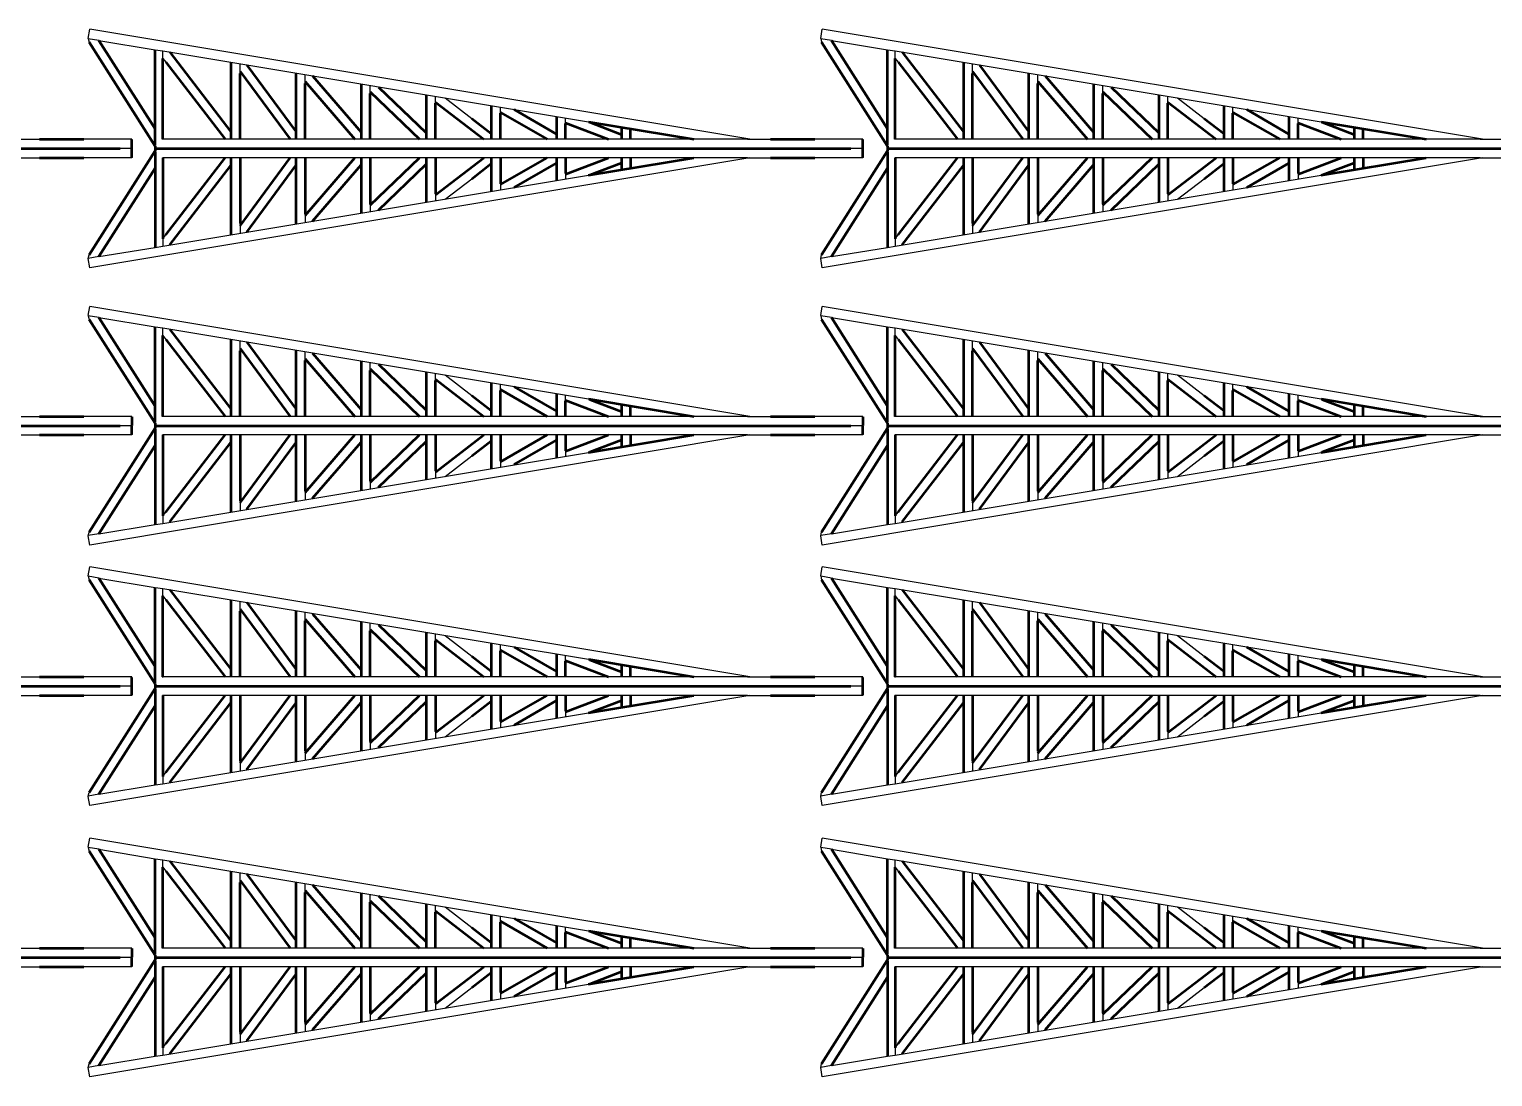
# Model space of a CAD drawing. Header units: centimetres. Extents: x 101 to 201, y 97 to 167.
# Drawn here: x 112.23 to 123.1, y 132.76 to 140.54 of the extents above; entities that cross this region are included whole.
import ezdxf

# ---------------------------------------------------------------- set-up
doc = ezdxf.new("R2010")
doc.units = ezdxf.units.CM
doc.layers.add('corte', color=1, linetype='Continuous')
doc.layers.add('grabado', color=5, linetype='Continuous')

msp = doc.modelspace()

# ---------------------------------------------------------------- linework, layer by layer
at = {"layer": 'corte'}
for p, q in [((112.663, 140.47), (112.675, 140.538)), ((112.663, 140.47), (112.67, 140.442)), ((112.664, 140.468), (112.664, 140.468)), ((117.579, 139.721), (112.675, 140.538)), ((118.105, 140.47), (118.116, 140.538)), ((118.105, 140.47), (118.111, 140.442)), ((118.105, 140.468), (118.105, 140.468)), ((123.02, 139.721), (118.116, 140.538)), ((112.133, 139.721), (112.302, 139.721)), ((112.988, 139.721), (112.631, 139.721)), ((112.988, 139.718), (112.988, 139.721)), ((114.645, 139.721), (114.634, 139.721)), ((114.759, 139.721), (114.756, 139.721)), ((117.562, 139.721), (117.731, 139.721)), ((118.417, 139.721), (118.06, 139.721)), ((118.417, 139.718), (118.417, 139.721)), ((120.087, 139.721), (120.075, 139.721)), ((120.2, 139.721), (120.198, 139.721)), ((123.003, 139.721), (123.172, 139.721)), ((112.133, 139.583), (112.302, 139.583)), ((112.988, 139.583), (112.631, 139.583)), ((117.579, 139.583), (112.675, 138.766)), ((112.988, 139.652), (112.9, 139.652)), ((112.988, 139.655), (112.988, 139.649)), ((112.988, 139.586), (112.988, 139.583)), ((113.16, 139.67), (113.16, 139.675)), ((113.16, 139.634), (113.16, 139.629)), ((114.645, 139.583), (114.634, 139.583)), ((114.759, 139.583), (114.756, 139.583)), ((117.562, 139.583), (117.731, 139.583)), ((118.417, 139.583), (118.06, 139.583)), ((123.02, 139.583), (118.116, 138.766)), ((118.417, 139.652), (118.329, 139.652)), ((118.417, 139.655), (118.417, 139.649)), ((118.417, 139.586), (118.417, 139.583)), ((118.601, 139.67), (118.601, 139.675)), ((118.601, 139.634), (118.601, 139.629)), ((120.087, 139.583), (120.075, 139.583)), ((120.2, 139.583), (120.198, 139.583)), ((123.003, 139.583), (123.172, 139.583)), ((112.663, 138.834), (112.67, 138.862)), ((112.675, 138.766), (112.663, 138.834)), ((112.664, 138.836), (112.664, 138.836)), ((118.105, 138.834), (118.111, 138.862)), ((118.105, 138.836), (118.105, 138.836)), ((118.116, 138.766), (118.105, 138.834)), ((112.663, 138.411), (112.675, 138.479)), ((112.664, 138.409), (112.664, 138.409)), ((112.664, 138.409), (112.67, 138.383)), ((117.579, 137.662), (112.675, 138.479)), ((118.105, 138.411), (118.116, 138.479)), ((118.105, 138.409), (118.105, 138.409)), ((118.105, 138.409), (118.111, 138.383)), ((123.02, 137.662), (118.116, 138.479)), ((112.133, 137.662), (112.302, 137.662)), ((112.988, 137.662), (112.631, 137.662)), ((112.988, 137.659), (112.988, 137.662)), ((114.645, 137.662), (114.634, 137.662)), ((114.759, 137.662), (114.756, 137.662)), ((117.562, 137.662), (117.731, 137.662)), ((118.417, 137.662), (118.06, 137.662)), ((118.417, 137.659), (118.417, 137.662)), ((120.087, 137.662), (120.075, 137.662)), ((120.2, 137.662), (120.198, 137.662)), ((123.003, 137.662), (123.172, 137.662)), ((112.133, 137.525), (112.302, 137.525)), ((112.988, 137.525), (112.631, 137.525)), ((117.579, 137.525), (112.675, 136.707)), ((112.988, 137.593), (112.9, 137.593)), ((112.988, 137.596), (112.988, 137.59)), ((112.988, 137.527), (112.988, 137.525)), ((113.16, 137.611), (113.16, 137.616)), ((113.16, 137.575), (113.16, 137.57)), ((114.645, 137.525), (114.634, 137.525)), ((114.759, 137.525), (114.756, 137.525)), ((117.562, 137.525), (117.731, 137.525)), ((118.417, 137.525), (118.06, 137.525)), ((123.02, 137.525), (118.116, 136.707)), ((118.417, 137.593), (118.329, 137.593)), ((118.417, 137.596), (118.417, 137.59)), ((118.417, 137.527), (118.417, 137.525)), ((118.601, 137.611), (118.601, 137.616)), ((118.601, 137.575), (118.601, 137.57)), ((120.087, 137.525), (120.075, 137.525)), ((120.2, 137.525), (120.198, 137.525)), ((123.003, 137.525), (123.172, 137.525)), ((112.663, 136.775), (112.67, 136.803)), ((112.675, 136.707), (112.663, 136.775)), ((112.664, 136.777), (112.664, 136.777)), ((118.105, 136.775), (118.111, 136.803)), ((118.105, 136.777), (118.105, 136.777)), ((118.116, 136.707), (118.105, 136.775)), ((112.663, 136.477), (112.675, 136.545)), ((117.579, 135.727), (112.675, 136.545)), ((118.105, 136.477), (118.116, 136.545)), ((123.02, 135.727), (118.116, 136.545)), ((112.663, 136.477), (112.664, 136.475)), ((112.664, 136.475), (112.664, 136.475)), ((112.664, 136.475), (112.67, 136.448)), ((118.105, 136.477), (118.105, 136.475)), ((118.105, 136.475), (118.105, 136.475)), ((118.105, 136.475), (118.111, 136.448)), ((112.133, 135.727), (112.302, 135.727)), ((112.988, 135.727), (112.631, 135.727)), ((112.988, 135.724), (112.988, 135.727)), ((112.988, 135.662), (112.988, 135.656)), ((113.16, 135.677), (113.16, 135.682)), ((114.645, 135.727), (114.634, 135.727)), ((114.759, 135.727), (114.756, 135.727)), ((117.562, 135.727), (117.731, 135.727)), ((118.417, 135.727), (118.06, 135.727)), ((118.417, 135.724), (118.417, 135.727)), ((118.417, 135.662), (118.417, 135.656)), ((118.601, 135.677), (118.601, 135.682)), ((120.087, 135.727), (120.075, 135.727)), ((120.2, 135.727), (120.198, 135.727)), ((123.003, 135.727), (123.172, 135.727)), ((112.133, 135.59), (112.302, 135.59)), ((112.988, 135.59), (112.631, 135.59)), ((117.579, 135.59), (112.675, 134.773)), ((112.988, 135.659), (112.9, 135.659)), ((112.988, 135.593), (112.988, 135.59)), ((113.16, 135.641), (113.16, 135.636)), ((114.645, 135.59), (114.634, 135.59)), ((114.759, 135.59), (114.756, 135.59)), ((117.562, 135.59), (117.731, 135.59)), ((118.417, 135.59), (118.06, 135.59)), ((123.02, 135.59), (118.116, 134.773)), ((118.417, 135.659), (118.329, 135.659)), ((118.417, 135.593), (118.417, 135.59)), ((118.601, 135.641), (118.601, 135.636)), ((120.087, 135.59), (120.075, 135.59)), ((120.2, 135.59), (120.198, 135.59)), ((123.003, 135.59), (123.172, 135.59)), ((112.675, 134.773), (112.663, 134.84)), ((112.664, 134.842), (112.67, 134.869)), ((112.664, 134.842), (112.664, 134.842)), ((118.105, 134.842), (118.111, 134.869)), ((118.105, 134.842), (118.105, 134.842)), ((118.116, 134.773), (118.105, 134.84)), ((112.663, 134.462), (112.675, 134.529)), ((117.579, 133.712), (112.675, 134.529)), ((118.105, 134.462), (118.116, 134.529)), ((123.02, 133.712), (118.116, 134.529)), ((112.664, 134.46), (112.664, 134.46)), ((112.664, 134.46), (112.67, 134.433)), ((118.105, 134.46), (118.105, 134.46)), ((118.105, 134.46), (118.111, 134.433)), ((112.133, 133.712), (112.302, 133.712)), ((112.988, 133.712), (112.631, 133.712)), ((112.988, 133.709), (112.988, 133.712)), ((114.645, 133.712), (114.634, 133.712)), ((114.759, 133.712), (114.756, 133.712)), ((117.562, 133.712), (117.731, 133.712)), ((118.417, 133.712), (118.06, 133.712)), ((118.417, 133.709), (118.417, 133.712)), ((120.087, 133.712), (120.075, 133.712)), ((120.2, 133.712), (120.198, 133.712)), ((123.003, 133.712), (123.172, 133.712)), ((112.988, 133.643), (112.9, 133.643)), ((112.988, 133.646), (112.988, 133.641)), ((113.16, 133.661), (113.16, 133.667)), ((113.16, 133.625), (113.16, 133.62)), ((118.417, 133.643), (118.329, 133.643)), ((118.417, 133.646), (118.417, 133.641)), ((118.601, 133.661), (118.601, 133.667)), ((118.601, 133.625), (118.601, 133.62)), ((112.133, 133.575), (112.302, 133.575)), ((112.988, 133.575), (112.631, 133.575)), ((117.579, 133.575), (112.675, 132.757)), ((112.988, 133.578), (112.988, 133.575)), ((114.645, 133.575), (114.634, 133.575)), ((114.759, 133.575), (114.756, 133.575)), ((117.562, 133.575), (117.731, 133.575)), ((118.417, 133.575), (118.06, 133.575)), ((123.02, 133.575), (118.116, 132.757)), ((118.417, 133.578), (118.417, 133.575)), ((120.087, 133.575), (120.075, 133.575)), ((120.2, 133.575), (120.198, 133.575)), ((123.003, 133.575), (123.172, 133.575)), ((112.664, 132.827), (112.67, 132.854)), ((118.105, 132.827), (118.111, 132.854)), ((112.675, 132.757), (112.663, 132.825)), ((112.664, 132.827), (112.664, 132.827)), ((118.105, 132.827), (118.105, 132.827)), ((118.116, 132.757), (118.105, 132.825))]:
    msp.add_line(p, q, dxfattribs=at)
at = {"layer": 'corte', "lineweight": 50}
for p, q in [((112.67, 140.442), (113.16, 139.67)), ((118.111, 140.442), (118.601, 139.67)), ((112.302, 139.721), (112.631, 139.721)), ((112.988, 139.586), (112.988, 139.718)), ((117.731, 139.721), (118.06, 139.721)), ((118.417, 139.586), (118.417, 139.718)), ((107.731, 139.652), (112.9, 139.652)), ((112.302, 139.583), (112.631, 139.583)), ((112.67, 138.862), (113.16, 139.634)), ((113.16, 139.67), (113.16, 139.634)), ((113.16, 139.652), (118.329, 139.652)), ((117.731, 139.583), (118.06, 139.583)), ((118.111, 138.862), (118.601, 139.634)), ((118.601, 139.67), (118.601, 139.634)), ((118.601, 139.652), (123.77, 139.652)), ((112.67, 138.383), (113.16, 137.611)), ((118.111, 138.383), (118.601, 137.611)), ((112.302, 137.662), (112.631, 137.662)), ((112.988, 137.659), (112.988, 137.596)), ((117.731, 137.662), (118.06, 137.662)), ((118.417, 137.659), (118.417, 137.596)), ((107.731, 137.593), (112.9, 137.593)), ((112.302, 137.525), (112.631, 137.525)), ((112.67, 136.803), (113.16, 137.575)), ((112.988, 137.527), (112.988, 137.59)), ((113.16, 137.611), (113.16, 137.575)), ((113.16, 137.593), (118.329, 137.593)), ((117.731, 137.525), (118.06, 137.525)), ((118.111, 136.803), (118.601, 137.575)), ((118.417, 137.527), (118.417, 137.59)), ((118.601, 137.611), (118.601, 137.575)), ((118.601, 137.593), (123.77, 137.593)), ((112.67, 136.448), (113.16, 135.677)), ((118.111, 136.448), (118.601, 135.677)), ((112.302, 135.727), (112.631, 135.727)), ((112.988, 135.593), (112.988, 135.724)), ((113.16, 135.677), (113.16, 135.641)), ((117.731, 135.727), (118.06, 135.727)), ((118.417, 135.593), (118.417, 135.724)), ((118.601, 135.677), (118.601, 135.641)), ((107.731, 135.659), (112.9, 135.659)), ((112.302, 135.59), (112.631, 135.59)), ((112.67, 134.869), (113.16, 135.641)), ((113.16, 135.659), (118.329, 135.659)), ((117.731, 135.59), (118.06, 135.59)), ((118.111, 134.869), (118.601, 135.641)), ((118.601, 135.659), (123.77, 135.659)), ((112.67, 134.433), (113.16, 133.661)), ((118.111, 134.433), (118.601, 133.661)), ((112.302, 133.712), (112.631, 133.712)), ((112.988, 133.709), (112.988, 133.646)), ((117.731, 133.712), (118.06, 133.712)), ((118.417, 133.709), (118.417, 133.646)), ((107.731, 133.643), (112.9, 133.643)), ((112.67, 132.854), (113.16, 133.625)), ((112.988, 133.578), (112.988, 133.641)), ((113.16, 133.661), (113.16, 133.625)), ((113.16, 133.643), (118.329, 133.643)), ((118.111, 132.854), (118.601, 133.625)), ((118.417, 133.578), (118.417, 133.641)), ((118.601, 133.661), (118.601, 133.625)), ((118.601, 133.643), (123.77, 133.643)), ((112.302, 133.575), (112.631, 133.575)), ((117.731, 133.575), (118.06, 133.575))]:
    msp.add_line(p, q, dxfattribs=at)
at = {"layer": 'grabado'}
for p, q in [((112.743, 140.455), (112.664, 140.468)), ((112.743, 140.455), (113.16, 140.386)), ((118.184, 140.455), (118.105, 140.468)), ((118.184, 140.455), (118.601, 140.386)), ((113.16, 140.386), (113.217, 140.378)), ((113.217, 140.322), (113.217, 140.378)), ((113.217, 140.378), (116.38, 139.851)), ((113.267, 140.37), (113.269, 140.368)), ((118.601, 140.386), (118.658, 140.378)), ((118.658, 140.322), (118.658, 140.378)), ((118.658, 140.378), (121.821, 139.851)), ((118.708, 140.37), (118.71, 140.368)), ((113.217, 140.322), (113.24, 140.293)), ((113.723, 140.292), (113.723, 140.294)), ((113.792, 140.209), (113.792, 140.282)), ((113.841, 140.274), (113.842, 140.272)), ((118.658, 140.322), (118.681, 140.293)), ((119.165, 140.292), (119.165, 140.294)), ((119.233, 140.209), (119.233, 140.282)), ((119.282, 140.274), (119.283, 140.272)), ((114.207, 140.211), (114.207, 140.213)), ((114.276, 140.136), (114.276, 140.202)), ((114.328, 140.193), (114.33, 140.191)), ((114.691, 140.131), (114.691, 140.132)), ((114.759, 140.062), (114.759, 140.121)), ((119.648, 140.211), (119.648, 140.213)), ((119.717, 140.136), (119.717, 140.202)), ((119.77, 140.193), (119.772, 140.191)), ((120.132, 140.131), (120.132, 140.132)), ((120.2, 140.062), (120.2, 140.121)), ((114.819, 140.111), (114.821, 140.109)), ((115.174, 140.05), (115.174, 140.052)), ((115.243, 139.988), (115.243, 140.04)), ((115.314, 140.028), (115.513, 139.876)), ((120.26, 140.111), (120.262, 140.109)), ((120.615, 140.05), (120.615, 140.052)), ((120.684, 139.988), (120.684, 140.04)), ((120.756, 140.028), (120.954, 139.876)), ((115.658, 139.969), (115.658, 139.971)), ((115.726, 139.914), (115.726, 139.96)), ((115.823, 139.944), (115.827, 139.941)), ((121.099, 139.969), (121.099, 139.971)), ((121.167, 139.914), (121.167, 139.96)), ((121.264, 139.944), (121.269, 139.941)), ((116.141, 139.889), (116.141, 139.891)), ((116.21, 139.838), (116.21, 139.879)), ((116.38, 139.851), (116.389, 139.847)), ((121.582, 139.889), (121.582, 139.891)), ((121.651, 139.838), (121.651, 139.879)), ((121.821, 139.851), (121.83, 139.847)), ((113.217, 139.718), (113.217, 139.721)), ((114.634, 139.721), (113.217, 139.721)), ((117.562, 139.721), (114.645, 139.721)), ((118.658, 139.718), (118.658, 139.721)), ((120.075, 139.721), (118.658, 139.721)), ((123.003, 139.721), (120.087, 139.721)), ((113.217, 139.586), (113.217, 139.583)), ((114.634, 139.583), (113.217, 139.583)), ((117.562, 139.583), (114.645, 139.583)), ((118.658, 139.586), (118.658, 139.583)), ((120.075, 139.583), (118.658, 139.583)), ((123.003, 139.583), (120.087, 139.583)), ((116.21, 139.466), (116.21, 139.425)), ((121.651, 139.466), (121.651, 139.425)), ((113.217, 138.926), (116.38, 139.453)), ((115.314, 139.276), (115.513, 139.428)), ((115.726, 139.39), (115.726, 139.344)), ((115.823, 139.36), (115.827, 139.363)), ((116.141, 139.415), (116.141, 139.413)), ((116.38, 139.453), (116.389, 139.457)), ((118.658, 138.926), (121.821, 139.453)), ((120.756, 139.276), (120.954, 139.428)), ((121.167, 139.39), (121.167, 139.344)), ((121.264, 139.36), (121.269, 139.363)), ((121.582, 139.415), (121.582, 139.413)), ((121.821, 139.453), (121.83, 139.457)), ((115.174, 139.254), (115.174, 139.252)), ((115.243, 139.316), (115.243, 139.264)), ((115.658, 139.335), (115.658, 139.333)), ((120.615, 139.254), (120.615, 139.252)), ((120.684, 139.316), (120.684, 139.264)), ((121.099, 139.335), (121.099, 139.333)), ((114.276, 139.168), (114.276, 139.102)), ((114.691, 139.173), (114.691, 139.172)), ((114.759, 139.242), (114.759, 139.183)), ((114.819, 139.193), (114.821, 139.195)), ((119.717, 139.168), (119.717, 139.102)), ((120.132, 139.173), (120.132, 139.172)), ((120.2, 139.242), (120.2, 139.183)), ((120.26, 139.193), (120.262, 139.195)), ((113.792, 139.095), (113.792, 139.022)), ((113.841, 139.03), (113.842, 139.032)), ((114.207, 139.093), (114.207, 139.091)), ((114.328, 139.111), (114.33, 139.113)), ((119.233, 139.095), (119.233, 139.022)), ((119.282, 139.03), (119.283, 139.032)), ((119.648, 139.093), (119.648, 139.091)), ((119.77, 139.111), (119.772, 139.113)), ((113.16, 138.918), (113.217, 138.926)), ((113.217, 138.982), (113.24, 139.011)), ((113.217, 138.982), (113.217, 138.926)), ((113.267, 138.934), (113.269, 138.936)), ((113.723, 139.012), (113.723, 139.01)), ((118.601, 138.918), (118.658, 138.926)), ((118.658, 138.982), (118.681, 139.011)), ((118.658, 138.982), (118.658, 138.926)), ((118.708, 138.934), (118.71, 138.936)), ((119.165, 139.012), (119.165, 139.01)), ((112.743, 138.849), (112.664, 138.836)), ((112.743, 138.849), (113.16, 138.918)), ((118.184, 138.849), (118.105, 138.836)), ((118.184, 138.849), (118.601, 138.918)), ((112.743, 138.396), (112.664, 138.409)), ((112.743, 138.396), (113.16, 138.327)), ((118.184, 138.396), (118.105, 138.409)), ((118.184, 138.396), (118.601, 138.327)), ((113.16, 138.327), (113.217, 138.319)), ((113.217, 138.264), (113.217, 138.319)), ((113.217, 138.319), (116.38, 137.792)), ((113.267, 138.311), (113.269, 138.309)), ((118.601, 138.327), (118.658, 138.319)), ((118.658, 138.264), (118.658, 138.319)), ((118.658, 138.319), (121.821, 137.792)), ((118.708, 138.311), (118.71, 138.309)), ((113.217, 138.264), (113.24, 138.234)), ((113.723, 138.233), (113.723, 138.235)), ((113.792, 138.15), (113.792, 138.223)), ((113.841, 138.215), (113.842, 138.213)), ((118.658, 138.264), (118.681, 138.234)), ((119.165, 138.233), (119.165, 138.235)), ((119.233, 138.15), (119.233, 138.223)), ((119.282, 138.215), (119.283, 138.213)), ((114.207, 138.152), (114.207, 138.154)), ((114.276, 138.077), (114.276, 138.143)), ((114.328, 138.134), (114.33, 138.132)), ((114.691, 138.072), (114.691, 138.074)), ((114.759, 138.003), (114.759, 138.062)), ((119.648, 138.152), (119.648, 138.154)), ((119.717, 138.077), (119.717, 138.143)), ((119.77, 138.134), (119.772, 138.132)), ((120.132, 138.072), (120.132, 138.074)), ((120.2, 138.003), (120.2, 138.062)), ((114.819, 138.052), (114.821, 138.05)), ((115.174, 137.991), (115.174, 137.993)), ((115.243, 137.929), (115.243, 137.982)), ((115.314, 137.97), (115.513, 137.817)), ((120.26, 138.052), (120.262, 138.05)), ((120.615, 137.991), (120.615, 137.993)), ((120.684, 137.929), (120.684, 137.982)), ((120.756, 137.97), (120.954, 137.817)), ((115.658, 137.91), (115.658, 137.912)), ((115.726, 137.855), (115.726, 137.901)), ((115.823, 137.885), (115.827, 137.882)), ((121.099, 137.91), (121.099, 137.912)), ((121.167, 137.855), (121.167, 137.901)), ((121.264, 137.885), (121.269, 137.882)), ((116.141, 137.83), (116.141, 137.832)), ((116.21, 137.779), (116.21, 137.82)), ((116.38, 137.792), (116.389, 137.789)), ((121.582, 137.83), (121.582, 137.832)), ((121.651, 137.779), (121.651, 137.82)), ((121.821, 137.792), (121.83, 137.789)), ((113.217, 137.659), (113.217, 137.662)), ((114.634, 137.662), (113.217, 137.662)), ((117.562, 137.662), (114.645, 137.662)), ((118.658, 137.659), (118.658, 137.662)), ((120.075, 137.662), (118.658, 137.662)), ((123.003, 137.662), (120.087, 137.662)), ((113.217, 137.527), (113.217, 137.525)), ((114.634, 137.525), (113.217, 137.525)), ((117.562, 137.525), (114.645, 137.525)), ((118.658, 137.527), (118.658, 137.525)), ((120.075, 137.525), (118.658, 137.525)), ((123.003, 137.525), (120.087, 137.525)), ((116.21, 137.407), (116.21, 137.366)), ((121.651, 137.407), (121.651, 137.366)), ((113.217, 136.867), (116.38, 137.394)), ((115.314, 137.217), (115.513, 137.37)), ((115.726, 137.331), (115.726, 137.285)), ((115.823, 137.301), (115.827, 137.304)), ((116.141, 137.356), (116.141, 137.354)), ((116.38, 137.394), (116.389, 137.398)), ((118.658, 136.867), (121.821, 137.394)), ((120.756, 137.217), (120.954, 137.37)), ((121.167, 137.331), (121.167, 137.285)), ((121.264, 137.301), (121.269, 137.304)), ((121.582, 137.356), (121.582, 137.354)), ((121.821, 137.394), (121.83, 137.398)), ((114.759, 137.183), (114.759, 137.124)), ((115.174, 137.195), (115.174, 137.193)), ((115.243, 137.257), (115.243, 137.205)), ((115.658, 137.276), (115.658, 137.274)), ((120.2, 137.183), (120.2, 137.124)), ((120.615, 137.195), (120.615, 137.193)), ((120.684, 137.257), (120.684, 137.205)), ((121.099, 137.276), (121.099, 137.274)), ((114.276, 137.109), (114.276, 137.044)), ((114.691, 137.115), (114.691, 137.113)), ((114.819, 137.134), (114.821, 137.136)), ((119.717, 137.109), (119.717, 137.044)), ((120.132, 137.115), (120.132, 137.113)), ((120.26, 137.134), (120.262, 137.136)), ((113.792, 137.036), (113.792, 136.963)), ((113.841, 136.971), (113.842, 136.973)), ((114.207, 137.034), (114.207, 137.032)), ((114.328, 137.052), (114.33, 137.055)), ((119.233, 137.036), (119.233, 136.963)), ((119.282, 136.971), (119.283, 136.973)), ((119.648, 137.034), (119.648, 137.032)), ((119.77, 137.052), (119.772, 137.055)), ((112.743, 136.79), (113.16, 136.859)), ((113.16, 136.859), (113.217, 136.867)), ((113.217, 136.923), (113.24, 136.952)), ((113.217, 136.923), (113.217, 136.867)), ((113.267, 136.875), (113.269, 136.878)), ((113.723, 136.953), (113.723, 136.952)), ((118.184, 136.79), (118.601, 136.859)), ((118.601, 136.859), (118.658, 136.867)), ((118.658, 136.923), (118.681, 136.952)), ((118.658, 136.923), (118.658, 136.867)), ((118.708, 136.875), (118.71, 136.878)), ((119.165, 136.953), (119.165, 136.952)), ((112.743, 136.79), (112.664, 136.777)), ((118.184, 136.79), (118.105, 136.777)), ((112.743, 136.462), (112.664, 136.475)), ((112.743, 136.462), (113.16, 136.392)), ((118.184, 136.462), (118.105, 136.475)), ((118.184, 136.462), (118.601, 136.392)), ((113.16, 136.392), (113.217, 136.385)), ((113.217, 136.329), (113.217, 136.385)), ((113.217, 136.385), (116.38, 135.858)), ((113.217, 136.329), (113.24, 136.299)), ((113.267, 136.376), (113.269, 136.374)), ((118.601, 136.392), (118.658, 136.385)), ((118.658, 136.329), (118.658, 136.385)), ((118.658, 136.385), (121.821, 135.858)), ((118.658, 136.329), (118.681, 136.299)), ((118.708, 136.376), (118.71, 136.374)), ((113.723, 136.298), (113.723, 136.3)), ((113.792, 136.216), (113.792, 136.289)), ((113.841, 136.281), (113.842, 136.279)), ((114.207, 136.218), (114.207, 136.22)), ((114.276, 136.143), (114.276, 136.208)), ((119.165, 136.298), (119.165, 136.3)), ((119.233, 136.216), (119.233, 136.289)), ((119.282, 136.281), (119.283, 136.279)), ((119.648, 136.218), (119.648, 136.22)), ((119.717, 136.143), (119.717, 136.208)), ((114.328, 136.2), (114.33, 136.197)), ((114.691, 136.137), (114.691, 136.139)), ((114.759, 136.069), (114.759, 136.128)), ((114.819, 136.118), (114.821, 136.115)), ((119.77, 136.2), (119.772, 136.197)), ((120.132, 136.137), (120.132, 136.139)), ((120.2, 136.069), (120.2, 136.128)), ((120.26, 136.118), (120.262, 136.115)), ((115.174, 136.057), (115.174, 136.059)), ((115.243, 135.995), (115.243, 136.047)), ((115.314, 136.035), (115.513, 135.882)), ((120.615, 136.057), (120.615, 136.059)), ((120.684, 135.995), (120.684, 136.047)), ((120.756, 136.035), (120.954, 135.882)), ((115.658, 135.976), (115.658, 135.978)), ((115.726, 135.92), (115.726, 135.967)), ((115.823, 135.95), (115.827, 135.948)), ((116.141, 135.895), (116.141, 135.897)), ((116.21, 135.845), (116.21, 135.886)), ((121.099, 135.976), (121.099, 135.978)), ((121.167, 135.92), (121.167, 135.967)), ((121.264, 135.95), (121.269, 135.948)), ((121.582, 135.895), (121.582, 135.897)), ((121.651, 135.845), (121.651, 135.886)), ((116.38, 135.858), (116.389, 135.854)), ((121.821, 135.858), (121.83, 135.854)), ((113.217, 135.724), (113.217, 135.727)), ((114.634, 135.727), (113.217, 135.727)), ((117.562, 135.727), (114.645, 135.727)), ((118.658, 135.724), (118.658, 135.727)), ((120.075, 135.727), (118.658, 135.727)), ((123.003, 135.727), (120.087, 135.727)), ((113.217, 135.593), (113.217, 135.59)), ((114.634, 135.59), (113.217, 135.59)), ((117.562, 135.59), (114.645, 135.59)), ((118.658, 135.593), (118.658, 135.59)), ((120.075, 135.59), (118.658, 135.59)), ((123.003, 135.59), (120.087, 135.59)), ((113.217, 134.933), (116.38, 135.46)), ((116.21, 135.473), (116.21, 135.431)), ((116.38, 135.46), (116.389, 135.463)), ((118.658, 134.933), (121.821, 135.46)), ((121.651, 135.473), (121.651, 135.431)), ((121.821, 135.46), (121.83, 135.463)), ((115.314, 135.282), (115.513, 135.435)), ((115.658, 135.341), (115.658, 135.339)), ((115.726, 135.397), (115.726, 135.351)), ((115.823, 135.367), (115.827, 135.37)), ((116.141, 135.422), (116.141, 135.42)), ((120.756, 135.282), (120.954, 135.435)), ((121.099, 135.341), (121.099, 135.339)), ((121.167, 135.397), (121.167, 135.351)), ((121.264, 135.367), (121.269, 135.37)), ((121.582, 135.422), (121.582, 135.42)), ((114.759, 135.248), (114.759, 135.19)), ((115.174, 135.261), (115.174, 135.259)), ((115.243, 135.322), (115.243, 135.27)), ((120.2, 135.248), (120.2, 135.19)), ((120.615, 135.261), (120.615, 135.259)), ((120.684, 135.322), (120.684, 135.27)), ((114.276, 135.175), (114.276, 135.109)), ((114.328, 135.118), (114.33, 135.12)), ((114.691, 135.18), (114.691, 135.178)), ((114.819, 135.2), (114.821, 135.202)), ((119.717, 135.175), (119.717, 135.109)), ((119.77, 135.118), (119.772, 135.12)), ((120.132, 135.18), (120.132, 135.178)), ((120.26, 135.2), (120.262, 135.202)), ((113.217, 134.988), (113.24, 135.018)), ((113.723, 135.019), (113.723, 135.017)), ((113.792, 135.102), (113.792, 135.029)), ((113.841, 135.037), (113.842, 135.039)), ((114.207, 135.1), (114.207, 135.098)), ((118.658, 134.988), (118.681, 135.018)), ((119.165, 135.019), (119.165, 135.017)), ((119.233, 135.102), (119.233, 135.029)), ((119.282, 135.037), (119.283, 135.039)), ((119.648, 135.1), (119.648, 135.098)), ((112.743, 134.856), (113.16, 134.925)), ((113.16, 134.925), (113.217, 134.933)), ((113.217, 134.988), (113.217, 134.933)), ((113.267, 134.941), (113.269, 134.943)), ((118.184, 134.856), (118.601, 134.925)), ((118.601, 134.925), (118.658, 134.933)), ((118.658, 134.988), (118.658, 134.933)), ((118.708, 134.941), (118.71, 134.943)), ((112.743, 134.856), (112.664, 134.842)), ((118.184, 134.856), (118.105, 134.842)), ((112.743, 134.447), (112.664, 134.46)), ((112.743, 134.447), (113.16, 134.377)), ((113.16, 134.377), (113.217, 134.369)), ((113.217, 134.314), (113.217, 134.369)), ((113.217, 134.369), (116.38, 133.842)), ((113.267, 134.361), (113.269, 134.359)), ((118.184, 134.447), (118.105, 134.46)), ((118.184, 134.447), (118.601, 134.377)), ((118.601, 134.377), (118.658, 134.369)), ((118.658, 134.314), (118.658, 134.369)), ((118.658, 134.369), (121.821, 133.842)), ((118.708, 134.361), (118.71, 134.359)), ((113.217, 134.314), (113.24, 134.284)), ((113.723, 134.283), (113.723, 134.285)), ((113.792, 134.2), (113.792, 134.274)), ((113.841, 134.266), (113.842, 134.263)), ((118.658, 134.314), (118.681, 134.284)), ((119.165, 134.283), (119.165, 134.285)), ((119.233, 134.2), (119.233, 134.274)), ((119.282, 134.266), (119.283, 134.263)), ((114.207, 134.203), (114.207, 134.204)), ((114.276, 134.127), (114.276, 134.193)), ((114.328, 134.184), (114.33, 134.182)), ((119.648, 134.203), (119.648, 134.204)), ((119.717, 134.127), (119.717, 134.193)), ((119.77, 134.184), (119.772, 134.182)), ((114.691, 134.122), (114.691, 134.124)), ((114.759, 134.054), (114.759, 134.112)), ((114.819, 134.102), (114.821, 134.1)), ((115.174, 134.041), (115.174, 134.043)), ((115.243, 133.98), (115.243, 134.032)), ((120.132, 134.122), (120.132, 134.124)), ((120.2, 134.054), (120.2, 134.112)), ((120.26, 134.102), (120.262, 134.1)), ((120.615, 134.041), (120.615, 134.043)), ((120.684, 133.98), (120.684, 134.032)), ((115.314, 134.02), (115.513, 133.867)), ((115.658, 133.961), (115.658, 133.963)), ((115.726, 133.905), (115.726, 133.951)), ((115.823, 133.935), (115.827, 133.932)), ((120.756, 134.02), (120.954, 133.867)), ((121.099, 133.961), (121.099, 133.963)), ((121.167, 133.905), (121.167, 133.951)), ((121.264, 133.935), (121.269, 133.932)), ((116.141, 133.88), (116.141, 133.882)), ((116.21, 133.83), (116.21, 133.871)), ((116.38, 133.842), (116.389, 133.839)), ((121.582, 133.88), (121.582, 133.882)), ((121.651, 133.83), (121.651, 133.871)), ((121.821, 133.842), (121.83, 133.839)), ((113.217, 133.709), (113.217, 133.712)), ((114.634, 133.712), (113.217, 133.712)), ((117.562, 133.712), (114.645, 133.712)), ((118.658, 133.709), (118.658, 133.712)), ((120.075, 133.712), (118.658, 133.712)), ((123.003, 133.712), (120.087, 133.712)), ((113.217, 133.578), (113.217, 133.575)), ((114.634, 133.575), (113.217, 133.575)), ((117.562, 133.575), (114.645, 133.575)), ((118.658, 133.578), (118.658, 133.575)), ((120.075, 133.575), (118.658, 133.575)), ((123.003, 133.575), (120.087, 133.575)), ((113.217, 132.917), (116.38, 133.445)), ((115.314, 133.267), (115.513, 133.42)), ((115.726, 133.382), (115.726, 133.336)), ((116.141, 133.407), (116.141, 133.405)), ((116.21, 133.457), (116.21, 133.416)), ((116.38, 133.445), (116.389, 133.448)), ((118.658, 132.917), (121.821, 133.445)), ((120.756, 133.267), (120.954, 133.42)), ((121.167, 133.382), (121.167, 133.336)), ((121.582, 133.407), (121.582, 133.405)), ((121.651, 133.457), (121.651, 133.416)), ((121.821, 133.445), (121.83, 133.448)), ((115.243, 133.307), (115.243, 133.255)), ((115.658, 133.326), (115.658, 133.324)), ((115.823, 133.352), (115.827, 133.354)), ((120.684, 133.307), (120.684, 133.255)), ((121.099, 133.326), (121.099, 133.324)), ((121.264, 133.352), (121.269, 133.354)), ((114.691, 133.165), (114.691, 133.163)), ((114.759, 133.233), (114.759, 133.174)), ((114.819, 133.184), (114.821, 133.187)), ((115.174, 133.245), (115.174, 133.244)), ((120.132, 133.165), (120.132, 133.163)), ((120.2, 133.233), (120.2, 133.174)), ((120.26, 133.184), (120.262, 133.187)), ((120.615, 133.245), (120.615, 133.244)), ((113.792, 133.086), (113.792, 133.013)), ((114.207, 133.084), (114.207, 133.082)), ((114.276, 133.16), (114.276, 133.094)), ((114.328, 133.103), (114.33, 133.105)), ((119.233, 133.086), (119.233, 133.013)), ((119.648, 133.084), (119.648, 133.082)), ((119.717, 133.16), (119.717, 133.094)), ((119.77, 133.103), (119.772, 133.105)), ((113.217, 132.973), (113.24, 133.003)), ((113.217, 132.973), (113.217, 132.917)), ((113.723, 133.004), (113.723, 133.002)), ((113.841, 133.021), (113.842, 133.023)), ((118.658, 132.973), (118.681, 133.003)), ((118.658, 132.973), (118.658, 132.917)), ((119.165, 133.004), (119.165, 133.002)), ((119.282, 133.021), (119.283, 133.023)), ((112.743, 132.84), (112.664, 132.827)), ((112.743, 132.84), (113.16, 132.91)), ((113.16, 132.91), (113.217, 132.917)), ((113.267, 132.926), (113.269, 132.928)), ((118.184, 132.84), (118.105, 132.827)), ((118.184, 132.84), (118.601, 132.91)), ((118.601, 132.91), (118.658, 132.917)), ((118.708, 132.926), (118.71, 132.928))]:
    msp.add_line(p, q, dxfattribs=at)
at = {"layer": 'grabado', "lineweight": 50}
for p, q in [((112.743, 140.455), (113.16, 139.798)), ((118.184, 140.455), (118.601, 139.798)), ((113.16, 139.675), (113.16, 140.386)), ((113.269, 140.368), (113.723, 139.777)), ((118.601, 139.675), (118.601, 140.386)), ((118.71, 140.368), (119.165, 139.777)), ((113.217, 139.721), (113.217, 140.322)), ((113.24, 140.293), (113.68, 139.721)), ((113.723, 140.292), (113.723, 139.721)), ((113.842, 140.272), (114.207, 139.778)), ((118.658, 139.721), (118.658, 140.322)), ((118.681, 140.293), (119.121, 139.721)), ((119.165, 140.292), (119.165, 139.721)), ((119.283, 140.272), (119.648, 139.778)), ((113.792, 140.225), (114.164, 139.721)), ((113.792, 139.721), (113.792, 140.209)), ((114.207, 140.211), (114.207, 139.721)), ((114.276, 140.149), (114.645, 139.721)), ((114.276, 139.721), (114.276, 140.136)), ((114.33, 140.191), (114.691, 139.773)), ((114.691, 140.131), (114.691, 139.721)), ((119.233, 140.225), (119.606, 139.721)), ((119.233, 139.721), (119.233, 140.209)), ((119.648, 140.211), (119.648, 139.721)), ((119.717, 140.149), (120.087, 139.721)), ((119.717, 139.721), (119.717, 140.136)), ((119.772, 140.191), (120.132, 139.773)), ((120.132, 140.131), (120.132, 139.721)), ((114.759, 140.073), (115.125, 139.721)), ((114.759, 139.721), (114.759, 140.062)), ((114.821, 140.109), (115.174, 139.768)), ((115.174, 140.05), (115.174, 139.721)), ((120.2, 140.073), (120.566, 139.721)), ((120.2, 139.721), (120.2, 140.062)), ((120.262, 140.109), (120.615, 139.768)), ((120.615, 140.05), (120.615, 139.721)), ((115.243, 139.997), (115.602, 139.721)), ((115.243, 139.721), (115.243, 139.988)), ((115.658, 139.969), (115.658, 139.721)), ((115.726, 139.92), (116.073, 139.721)), ((115.726, 139.721), (115.726, 139.914)), ((115.827, 139.941), (116.141, 139.76)), ((120.684, 139.997), (121.043, 139.721)), ((120.684, 139.721), (120.684, 139.988)), ((121.099, 139.969), (121.099, 139.721)), ((121.167, 139.92), (121.514, 139.721)), ((121.167, 139.721), (121.167, 139.914)), ((121.269, 139.941), (121.582, 139.76)), ((115.513, 139.876), (115.658, 139.764)), ((116.141, 139.889), (116.141, 139.721)), ((116.21, 139.843), (116.529, 139.721)), ((116.21, 139.721), (116.21, 139.838)), ((116.38, 139.851), (117.162, 139.721)), ((116.389, 139.847), (116.625, 139.757)), ((116.625, 139.81), (116.625, 139.721)), ((116.693, 139.721), (116.693, 139.799)), ((120.954, 139.876), (121.099, 139.764)), ((121.582, 139.889), (121.582, 139.721)), ((121.651, 139.843), (121.97, 139.721)), ((121.651, 139.721), (121.651, 139.838)), ((121.821, 139.851), (122.603, 139.721)), ((121.83, 139.847), (122.066, 139.757)), ((122.066, 139.81), (122.066, 139.721)), ((122.135, 139.721), (122.135, 139.799)), ((113.16, 139.629), (113.16, 138.918)), ((113.217, 139.583), (113.217, 138.982)), ((113.24, 139.011), (113.68, 139.583)), ((113.723, 139.583), (113.723, 139.012)), ((113.792, 139.583), (113.792, 139.095)), ((113.792, 139.079), (114.164, 139.583)), ((114.207, 139.583), (114.207, 139.093)), ((114.276, 139.583), (114.276, 139.168)), ((114.276, 139.155), (114.645, 139.583)), ((114.691, 139.583), (114.691, 139.173)), ((114.759, 139.583), (114.759, 139.242)), ((114.759, 139.231), (115.125, 139.583)), ((115.174, 139.583), (115.174, 139.254)), ((115.243, 139.583), (115.243, 139.316)), ((115.243, 139.307), (115.602, 139.583)), ((115.658, 139.583), (115.658, 139.335)), ((115.726, 139.384), (116.073, 139.583)), ((115.726, 139.583), (115.726, 139.39)), ((116.141, 139.583), (116.141, 139.415)), ((116.21, 139.583), (116.21, 139.466)), ((116.21, 139.461), (116.529, 139.583)), ((116.38, 139.453), (117.162, 139.583)), ((116.625, 139.583), (116.625, 139.494)), ((116.693, 139.583), (116.693, 139.505)), ((118.601, 139.629), (118.601, 138.918)), ((118.658, 139.583), (118.658, 138.982)), ((118.681, 139.011), (119.121, 139.583)), ((119.165, 139.583), (119.165, 139.012)), ((119.233, 139.583), (119.233, 139.095)), ((119.233, 139.079), (119.606, 139.583)), ((119.648, 139.583), (119.648, 139.093)), ((119.717, 139.583), (119.717, 139.168)), ((119.717, 139.155), (120.087, 139.583)), ((120.132, 139.583), (120.132, 139.173)), ((120.2, 139.583), (120.2, 139.242)), ((120.2, 139.231), (120.566, 139.583)), ((120.615, 139.583), (120.615, 139.254)), ((120.684, 139.583), (120.684, 139.316)), ((120.684, 139.307), (121.043, 139.583)), ((121.099, 139.583), (121.099, 139.335)), ((121.167, 139.384), (121.514, 139.583)), ((121.167, 139.583), (121.167, 139.39)), ((121.582, 139.583), (121.582, 139.415)), ((121.651, 139.583), (121.651, 139.466)), ((121.651, 139.461), (121.97, 139.583)), ((121.821, 139.453), (122.603, 139.583)), ((122.066, 139.583), (122.066, 139.494)), ((122.135, 139.583), (122.135, 139.505)), ((112.743, 138.849), (113.16, 139.506)), ((113.269, 138.936), (113.723, 139.527)), ((113.842, 139.032), (114.207, 139.526)), ((114.33, 139.113), (114.691, 139.531)), ((114.821, 139.195), (115.174, 139.536)), ((115.513, 139.428), (115.658, 139.54)), ((115.827, 139.363), (116.141, 139.544)), ((116.389, 139.457), (116.625, 139.547)), ((118.184, 138.849), (118.601, 139.506)), ((118.71, 138.936), (119.165, 139.527)), ((119.283, 139.032), (119.648, 139.526)), ((119.772, 139.113), (120.132, 139.531)), ((120.262, 139.195), (120.615, 139.536)), ((120.954, 139.428), (121.099, 139.54)), ((121.269, 139.363), (121.582, 139.544)), ((121.83, 139.457), (122.066, 139.547)), ((112.743, 138.396), (113.16, 137.739)), ((118.184, 138.396), (118.601, 137.739)), ((113.16, 137.616), (113.16, 138.327)), ((113.269, 138.309), (113.723, 137.718)), ((118.601, 137.616), (118.601, 138.327)), ((118.71, 138.309), (119.165, 137.718)), ((113.217, 137.662), (113.217, 138.264)), ((113.24, 138.234), (113.68, 137.662)), ((113.723, 138.233), (113.723, 137.662)), ((113.792, 138.166), (114.164, 137.662)), ((113.842, 138.213), (114.207, 137.719)), ((118.658, 137.662), (118.658, 138.264)), ((118.681, 138.234), (119.121, 137.662)), ((119.165, 138.233), (119.165, 137.662)), ((119.233, 138.166), (119.606, 137.662)), ((119.283, 138.213), (119.648, 137.719)), ((113.792, 137.662), (113.792, 138.15)), ((114.207, 138.152), (114.207, 137.662)), ((114.276, 138.09), (114.645, 137.662)), ((114.276, 137.662), (114.276, 138.077)), ((114.33, 138.132), (114.691, 137.714)), ((114.691, 138.072), (114.691, 137.662)), ((119.233, 137.662), (119.233, 138.15)), ((119.648, 138.152), (119.648, 137.662)), ((119.717, 138.09), (120.087, 137.662)), ((119.717, 137.662), (119.717, 138.077)), ((119.772, 138.132), (120.132, 137.714)), ((120.132, 138.072), (120.132, 137.662)), ((114.759, 138.015), (115.125, 137.662)), ((114.759, 137.662), (114.759, 138.003)), ((114.821, 138.05), (115.174, 137.709)), ((115.174, 137.991), (115.174, 137.662)), ((120.2, 138.015), (120.566, 137.662)), ((120.2, 137.662), (120.2, 138.003)), ((120.262, 138.05), (120.615, 137.709)), ((120.615, 137.991), (120.615, 137.662)), ((115.243, 137.938), (115.602, 137.662)), ((115.243, 137.662), (115.243, 137.929)), ((115.658, 137.91), (115.658, 137.662)), ((115.726, 137.861), (116.073, 137.662)), ((115.726, 137.662), (115.726, 137.855)), ((115.827, 137.882), (116.141, 137.701)), ((120.684, 137.938), (121.043, 137.662)), ((120.684, 137.662), (120.684, 137.929)), ((121.099, 137.91), (121.099, 137.662)), ((121.167, 137.861), (121.514, 137.662)), ((121.167, 137.662), (121.167, 137.855)), ((121.269, 137.882), (121.582, 137.701)), ((115.513, 137.817), (115.658, 137.705)), ((116.141, 137.83), (116.141, 137.662)), ((116.21, 137.784), (116.529, 137.662)), ((116.21, 137.662), (116.21, 137.779)), ((116.38, 137.792), (117.162, 137.662)), ((116.389, 137.789), (116.625, 137.698)), ((116.625, 137.751), (116.625, 137.662)), ((116.693, 137.662), (116.693, 137.74)), ((120.954, 137.817), (121.099, 137.705)), ((121.582, 137.83), (121.582, 137.662)), ((121.651, 137.784), (121.97, 137.662)), ((121.651, 137.662), (121.651, 137.779)), ((121.821, 137.792), (122.603, 137.662)), ((121.83, 137.789), (122.066, 137.698)), ((122.066, 137.751), (122.066, 137.662)), ((122.135, 137.662), (122.135, 137.74)), ((113.16, 137.57), (113.16, 136.859)), ((113.217, 137.525), (113.217, 136.923)), ((113.24, 136.952), (113.68, 137.525)), ((113.723, 137.525), (113.723, 136.953)), ((113.792, 137.525), (113.792, 137.036)), ((113.792, 137.021), (114.164, 137.525)), ((114.207, 137.525), (114.207, 137.034)), ((114.276, 137.525), (114.276, 137.109)), ((114.276, 137.096), (114.645, 137.525)), ((114.691, 137.525), (114.691, 137.115)), ((114.759, 137.525), (114.759, 137.183)), ((114.759, 137.172), (115.125, 137.525)), ((115.174, 137.525), (115.174, 137.195)), ((115.243, 137.525), (115.243, 137.257)), ((115.243, 137.248), (115.602, 137.525)), ((115.658, 137.525), (115.658, 137.276)), ((115.726, 137.325), (116.073, 137.525)), ((115.726, 137.525), (115.726, 137.331)), ((116.141, 137.525), (116.141, 137.356)), ((116.21, 137.525), (116.21, 137.407)), ((116.21, 137.403), (116.529, 137.525)), ((116.38, 137.394), (117.162, 137.525)), ((116.625, 137.525), (116.625, 137.435)), ((116.693, 137.525), (116.693, 137.447)), ((118.601, 137.57), (118.601, 136.859)), ((118.658, 137.525), (118.658, 136.923)), ((118.681, 136.952), (119.121, 137.525)), ((119.165, 137.525), (119.165, 136.953)), ((119.233, 137.525), (119.233, 137.036)), ((119.233, 137.021), (119.606, 137.525)), ((119.648, 137.525), (119.648, 137.034)), ((119.717, 137.525), (119.717, 137.109)), ((119.717, 137.096), (120.087, 137.525)), ((120.132, 137.525), (120.132, 137.115)), ((120.2, 137.525), (120.2, 137.183)), ((120.2, 137.172), (120.566, 137.525)), ((120.615, 137.525), (120.615, 137.195)), ((120.684, 137.525), (120.684, 137.257)), ((120.684, 137.248), (121.043, 137.525)), ((121.099, 137.525), (121.099, 137.276)), ((121.167, 137.325), (121.514, 137.525)), ((121.167, 137.525), (121.167, 137.331)), ((121.582, 137.525), (121.582, 137.356)), ((121.651, 137.525), (121.651, 137.407)), ((121.651, 137.403), (121.97, 137.525)), ((121.821, 137.394), (122.603, 137.525)), ((122.066, 137.525), (122.066, 137.435)), ((122.135, 137.525), (122.135, 137.447)), ((112.743, 136.79), (113.16, 137.447)), ((113.269, 136.878), (113.723, 137.468)), ((113.842, 136.973), (114.207, 137.467)), ((114.33, 137.055), (114.691, 137.472)), ((114.821, 137.136), (115.174, 137.477)), ((115.513, 137.37), (115.658, 137.481)), ((115.827, 137.304), (116.141, 137.485)), ((116.389, 137.398), (116.625, 137.488)), ((118.184, 136.79), (118.601, 137.447)), ((118.71, 136.878), (119.165, 137.468)), ((119.283, 136.973), (119.648, 137.467)), ((119.772, 137.055), (120.132, 137.472)), ((120.262, 137.136), (120.615, 137.477)), ((120.954, 137.37), (121.099, 137.481)), ((121.269, 137.304), (121.582, 137.485)), ((121.83, 137.398), (122.066, 137.488)), ((112.743, 136.462), (113.16, 135.805)), ((118.184, 136.462), (118.601, 135.805)), ((113.16, 135.682), (113.16, 136.392)), ((113.217, 135.727), (113.217, 136.329)), ((113.269, 136.374), (113.723, 135.784)), ((118.601, 135.682), (118.601, 136.392)), ((118.658, 135.727), (118.658, 136.329)), ((118.71, 136.374), (119.165, 135.784)), ((113.24, 136.299), (113.68, 135.727)), ((113.723, 136.298), (113.723, 135.727)), ((113.792, 136.231), (114.164, 135.727)), ((113.792, 135.727), (113.792, 136.216)), ((113.842, 136.279), (114.207, 135.785)), ((114.207, 136.218), (114.207, 135.727)), ((118.681, 136.299), (119.121, 135.727)), ((119.165, 136.298), (119.165, 135.727)), ((119.233, 136.231), (119.606, 135.727)), ((119.233, 135.727), (119.233, 136.216)), ((119.283, 136.279), (119.648, 135.785)), ((119.648, 136.218), (119.648, 135.727)), ((114.276, 136.156), (114.645, 135.727)), ((114.276, 135.727), (114.276, 136.143)), ((114.33, 136.197), (114.691, 135.78)), ((114.691, 136.137), (114.691, 135.727)), ((114.821, 136.115), (115.174, 135.775)), ((119.717, 136.156), (120.087, 135.727)), ((119.717, 135.727), (119.717, 136.143)), ((119.772, 136.197), (120.132, 135.78)), ((120.132, 136.137), (120.132, 135.727)), ((120.262, 136.115), (120.615, 135.775)), ((114.759, 136.08), (115.125, 135.727)), ((114.759, 135.727), (114.759, 136.069)), ((115.174, 136.057), (115.174, 135.727)), ((115.243, 136.004), (115.602, 135.727)), ((115.243, 135.727), (115.243, 135.995)), ((120.2, 136.08), (120.566, 135.727)), ((120.2, 135.727), (120.2, 136.069)), ((120.615, 136.057), (120.615, 135.727)), ((120.684, 136.004), (121.043, 135.727)), ((120.684, 135.727), (120.684, 135.995)), ((115.513, 135.882), (115.658, 135.771)), ((115.658, 135.976), (115.658, 135.727)), ((115.726, 135.927), (116.073, 135.727)), ((115.726, 135.727), (115.726, 135.92)), ((115.827, 135.948), (116.141, 135.767)), ((116.141, 135.895), (116.141, 135.727)), ((120.954, 135.882), (121.099, 135.771)), ((121.099, 135.976), (121.099, 135.727)), ((121.167, 135.927), (121.514, 135.727)), ((121.167, 135.727), (121.167, 135.92)), ((121.269, 135.948), (121.582, 135.767)), ((121.582, 135.895), (121.582, 135.727)), ((116.21, 135.849), (116.529, 135.727)), ((116.21, 135.727), (116.21, 135.845)), ((116.38, 135.858), (117.162, 135.727)), ((116.389, 135.854), (116.625, 135.764)), ((116.625, 135.817), (116.625, 135.727)), ((116.693, 135.727), (116.693, 135.805)), ((121.651, 135.849), (121.97, 135.727)), ((121.651, 135.727), (121.651, 135.845)), ((121.821, 135.858), (122.603, 135.727)), ((121.83, 135.854), (122.066, 135.764)), ((122.066, 135.817), (122.066, 135.727)), ((122.135, 135.727), (122.135, 135.805)), ((113.16, 135.636), (113.16, 134.925)), ((113.217, 135.59), (113.217, 134.988)), ((113.24, 135.018), (113.68, 135.59)), ((113.723, 135.59), (113.723, 135.019)), ((113.792, 135.59), (113.792, 135.102)), ((113.792, 135.086), (114.164, 135.59)), ((114.207, 135.59), (114.207, 135.1)), ((114.276, 135.59), (114.276, 135.175)), ((114.276, 135.162), (114.645, 135.59)), ((114.691, 135.59), (114.691, 135.18)), ((114.759, 135.59), (114.759, 135.248)), ((114.759, 135.237), (115.125, 135.59)), ((115.174, 135.59), (115.174, 135.261)), ((115.243, 135.59), (115.243, 135.322)), ((115.243, 135.314), (115.602, 135.59)), ((115.658, 135.59), (115.658, 135.341)), ((115.726, 135.39), (116.073, 135.59)), ((115.726, 135.59), (115.726, 135.397)), ((116.141, 135.59), (116.141, 135.422)), ((116.21, 135.59), (116.21, 135.473)), ((116.21, 135.468), (116.529, 135.59)), ((116.38, 135.46), (117.162, 135.59)), ((116.389, 135.463), (116.625, 135.553)), ((116.625, 135.59), (116.625, 135.501)), ((116.693, 135.59), (116.693, 135.512)), ((118.601, 135.636), (118.601, 134.925)), ((118.658, 135.59), (118.658, 134.988)), ((118.681, 135.018), (119.121, 135.59)), ((119.165, 135.59), (119.165, 135.019)), ((119.233, 135.59), (119.233, 135.102)), ((119.233, 135.086), (119.606, 135.59)), ((119.648, 135.59), (119.648, 135.1)), ((119.717, 135.59), (119.717, 135.175)), ((119.717, 135.162), (120.087, 135.59)), ((120.132, 135.59), (120.132, 135.18)), ((120.2, 135.59), (120.2, 135.248)), ((120.2, 135.237), (120.566, 135.59)), ((120.615, 135.59), (120.615, 135.261)), ((120.684, 135.59), (120.684, 135.322)), ((120.684, 135.314), (121.043, 135.59)), ((121.099, 135.59), (121.099, 135.341)), ((121.167, 135.39), (121.514, 135.59)), ((121.167, 135.59), (121.167, 135.397)), ((121.582, 135.59), (121.582, 135.422)), ((121.651, 135.59), (121.651, 135.473)), ((121.651, 135.468), (121.97, 135.59)), ((121.821, 135.46), (122.603, 135.59)), ((121.83, 135.463), (122.066, 135.553)), ((122.066, 135.59), (122.066, 135.501)), ((122.135, 135.59), (122.135, 135.512)), ((112.743, 134.856), (113.16, 135.513)), ((113.269, 134.943), (113.723, 135.534)), ((113.842, 135.039), (114.207, 135.532)), ((114.33, 135.12), (114.691, 135.538)), ((114.821, 135.202), (115.174, 135.543)), ((115.513, 135.435), (115.658, 135.547)), ((115.827, 135.37), (116.141, 135.551)), ((118.184, 134.856), (118.601, 135.513)), ((118.71, 134.943), (119.165, 135.534)), ((119.283, 135.039), (119.648, 135.532)), ((119.772, 135.12), (120.132, 135.538)), ((120.262, 135.202), (120.615, 135.543)), ((120.954, 135.435), (121.099, 135.547)), ((121.269, 135.37), (121.582, 135.551)), ((112.743, 134.447), (113.16, 133.789)), ((113.16, 133.667), (113.16, 134.377)), ((113.269, 134.359), (113.723, 133.768)), ((118.184, 134.447), (118.601, 133.789)), ((118.601, 133.667), (118.601, 134.377)), ((118.71, 134.359), (119.165, 133.768)), ((113.217, 133.712), (113.217, 134.314)), ((113.24, 134.284), (113.68, 133.712)), ((113.723, 134.283), (113.723, 133.712)), ((113.842, 134.263), (114.207, 133.77)), ((118.658, 133.712), (118.658, 134.314)), ((118.681, 134.284), (119.121, 133.712)), ((119.165, 134.283), (119.165, 133.712)), ((119.283, 134.263), (119.648, 133.77)), ((113.792, 134.216), (114.164, 133.712)), ((113.792, 133.712), (113.792, 134.2)), ((114.207, 134.203), (114.207, 133.712)), ((114.276, 134.141), (114.645, 133.712)), ((114.33, 134.182), (114.691, 133.764)), ((119.233, 134.216), (119.606, 133.712)), ((119.233, 133.712), (119.233, 134.2)), ((119.648, 134.203), (119.648, 133.712)), ((119.717, 134.141), (120.087, 133.712)), ((119.772, 134.182), (120.132, 133.764)), ((114.276, 133.712), (114.276, 134.127)), ((114.691, 134.122), (114.691, 133.712)), ((114.759, 134.065), (115.125, 133.712)), ((114.759, 133.712), (114.759, 134.054)), ((114.821, 134.1), (115.174, 133.76)), ((115.174, 134.041), (115.174, 133.712)), ((119.717, 133.712), (119.717, 134.127)), ((120.132, 134.122), (120.132, 133.712)), ((120.2, 134.065), (120.566, 133.712)), ((120.2, 133.712), (120.2, 134.054)), ((120.262, 134.1), (120.615, 133.76)), ((120.615, 134.041), (120.615, 133.712)), ((115.243, 133.989), (115.602, 133.712)), ((115.243, 133.712), (115.243, 133.98)), ((115.658, 133.961), (115.658, 133.712)), ((115.827, 133.932), (116.141, 133.752)), ((120.684, 133.989), (121.043, 133.712)), ((120.684, 133.712), (120.684, 133.98)), ((121.099, 133.961), (121.099, 133.712)), ((121.269, 133.932), (121.582, 133.752)), ((115.513, 133.867), (115.658, 133.755)), ((115.726, 133.912), (116.073, 133.712)), ((115.726, 133.712), (115.726, 133.905)), ((116.141, 133.88), (116.141, 133.712)), ((116.21, 133.834), (116.529, 133.712)), ((116.21, 133.712), (116.21, 133.83)), ((116.38, 133.842), (117.162, 133.712)), ((116.389, 133.839), (116.625, 133.749)), ((120.954, 133.867), (121.099, 133.755)), ((121.167, 133.912), (121.514, 133.712)), ((121.167, 133.712), (121.167, 133.905)), ((121.582, 133.88), (121.582, 133.712)), ((121.651, 133.834), (121.97, 133.712)), ((121.651, 133.712), (121.651, 133.83)), ((121.821, 133.842), (122.603, 133.712)), ((121.83, 133.839), (122.066, 133.749)), ((116.625, 133.801), (116.625, 133.712)), ((116.693, 133.712), (116.693, 133.79)), ((122.066, 133.801), (122.066, 133.712)), ((122.135, 133.712), (122.135, 133.79)), ((113.16, 133.62), (113.16, 132.91)), ((118.601, 133.62), (118.601, 132.91)), ((112.743, 132.84), (113.16, 133.497)), ((113.217, 133.575), (113.217, 132.973)), ((113.24, 133.003), (113.68, 133.575)), ((113.269, 132.928), (113.723, 133.519)), ((113.723, 133.575), (113.723, 133.004)), ((113.792, 133.575), (113.792, 133.086)), ((113.792, 133.071), (114.164, 133.575)), ((113.842, 133.023), (114.207, 133.517)), ((114.207, 133.575), (114.207, 133.084)), ((114.276, 133.575), (114.276, 133.16)), ((114.276, 133.146), (114.645, 133.575)), ((114.33, 133.105), (114.691, 133.522)), ((114.691, 133.575), (114.691, 133.165)), ((114.759, 133.575), (114.759, 133.233)), ((114.759, 133.222), (115.125, 133.575)), ((114.821, 133.187), (115.174, 133.527)), ((115.174, 133.575), (115.174, 133.245)), ((115.243, 133.575), (115.243, 133.307)), ((115.243, 133.298), (115.602, 133.575)), ((115.513, 133.42), (115.658, 133.532)), ((115.658, 133.575), (115.658, 133.326)), ((115.726, 133.375), (116.073, 133.575)), ((115.726, 133.575), (115.726, 133.382)), ((115.827, 133.354), (116.141, 133.535)), ((116.141, 133.575), (116.141, 133.407)), ((116.21, 133.575), (116.21, 133.457)), ((116.21, 133.453), (116.529, 133.575)), ((116.38, 133.445), (117.162, 133.575)), ((116.389, 133.448), (116.625, 133.538)), ((116.625, 133.575), (116.625, 133.485)), ((116.693, 133.575), (116.693, 133.497)), ((118.184, 132.84), (118.601, 133.497)), ((118.658, 133.575), (118.658, 132.973)), ((118.681, 133.003), (119.121, 133.575)), ((118.71, 132.928), (119.165, 133.519)), ((119.165, 133.575), (119.165, 133.004)), ((119.233, 133.575), (119.233, 133.086)), ((119.233, 133.071), (119.606, 133.575)), ((119.283, 133.023), (119.648, 133.517)), ((119.648, 133.575), (119.648, 133.084)), ((119.717, 133.575), (119.717, 133.16)), ((119.717, 133.146), (120.087, 133.575)), ((119.772, 133.105), (120.132, 133.522)), ((120.132, 133.575), (120.132, 133.165)), ((120.2, 133.575), (120.2, 133.233)), ((120.2, 133.222), (120.566, 133.575)), ((120.262, 133.187), (120.615, 133.527)), ((120.615, 133.575), (120.615, 133.245)), ((120.684, 133.575), (120.684, 133.307)), ((120.684, 133.298), (121.043, 133.575)), ((120.954, 133.42), (121.099, 133.532)), ((121.099, 133.575), (121.099, 133.326)), ((121.167, 133.375), (121.514, 133.575)), ((121.167, 133.575), (121.167, 133.382)), ((121.269, 133.354), (121.582, 133.535)), ((121.582, 133.575), (121.582, 133.407)), ((121.651, 133.575), (121.651, 133.457)), ((121.651, 133.453), (121.97, 133.575)), ((121.821, 133.445), (122.603, 133.575)), ((121.83, 133.448), (122.066, 133.538)), ((122.066, 133.575), (122.066, 133.485)), ((122.135, 133.575), (122.135, 133.497))]:
    msp.add_line(p, q, dxfattribs=at)

doc.saveas('drawing.dxf')
